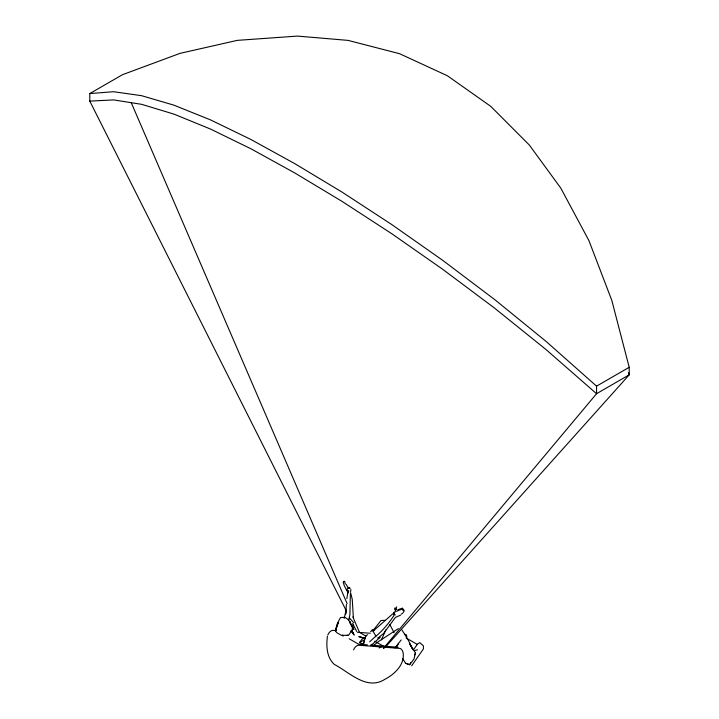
<?xml version="1.0" encoding="UTF-8"?>
<svg xmlns="http://www.w3.org/2000/svg" width="719" height="719" viewBox="0 0 719 719"><rect width="100%" height="100%" fill="white"/><g stroke="black" fill="none" stroke-linecap="round" stroke-linejoin="round"><path stroke-width="1.08" d="M375.381 636.674C382.661 630.698 388.808 623.301 393.949 615.5L394.201 612.067L393.608 613.199M346.423 604.373L345.695 614.053L346.109 609.964L344.203 618.403M350.369 593.912L349.883 614.916L348.994 618.664M327.415 636.315C326.138 645.986 326.615 657.328 334.263 664.401C349.533 672.283 366.546 690.779 384.692 679.428C394.452 674.332 405.309 664.419 403.008 652.223A14.91 8.61 -60 0 0 400.249 648.457L358.817 645.231A5.437 3.146 -60 0 0 353.559 649.895M349.838 623.211L350.135 621.495M350.566 591.71L350.962 589.562M402.047 630.051L408.428 640.476L412.895 649.742L409.506 643.505L415.465 652.942L414.027 658.955L409.668 664.698L405.525 663.242L402.694 658.649M406.855 637.187L406.442 634.922L404.554 634.266M346.846 598.675L347.717 593.013L348.805 590.874L346.324 589.85L347.87 588.672L347.816 587.863L350.189 588.322L347.69 587.055L346.19 584.358M363.392 644.242L364.659 639.649L359.572 642.57L363.392 644.242L365.755 635.776L367.679 634.715M381.474 639.838L385.797 629.808M348.814 619.868L349.614 618.214L353.802 622.762M410.63 662.738L409.668 664.698L405.525 663.242M414.504 654.91L415.465 652.942M362.61 638.751L363.176 637.618L359.5 642.561M396.475 647.1L398.551 643.424M396.753 606.899L395.989 608.211L394.902 607.95L394.434 609.2L395.881 609.173L395.279 610.512L396.25 608.849L396.573 609.406M403.197 612.525L404.195 610.961L402.487 608.103L397.778 609.775M351.915 626.474L352.957 625M411.654 665.803L423.401 648.951L423.41 645.806L419.815 642.651L417.73 643.873L413.731 649.374M395.01 647.891L401.202 639.937M373.556 629.898L381.025 620.506L385.231 620.344M350.629 631.354L351.816 630.024L354.134 635.084L352.858 633.331M628.64 372.694L629.206 374.851L596.554 393.706L383.452 648.331L385.258 647.28L629.206 374.851L629.206 367.301L611.788 300.335L588.915 240.586L560.775 188.09L529.319 145.013L490.753 106.349L447.362 75.747L399.557 53.691L348.095 40.39L297.486 36.085L237.36 40.354L179.894 53.395L122.446 74.722L89.794 93.569L89.794 101.127L346.091 610.404M392.88 613.72L373.062 631.183M370.555 631.74L372.271 629.988L374.518 630.123M403.835 609.964L403.251 610.548L401.921 609.146L395.198 611.761L393.473 613.406L394.057 614.637M371.139 645.32L380.153 637.367L377.772 638.175L383.587 633.493L395.396 617.405L400.654 615.105M369.647 641.842L375.92 636.054L372.271 629.988M373.251 645.725L378.868 641.294L398.344 628.604M344.563 581.312L343.215 582.102L344.203 585.527L348.185 593.058M89.794 101.127L113.629 99.905L141.715 104.345L174.088 114.168L210.613 129.105L251.039 148.833L294.952 173.063L342.019 201.365L391.433 233.495L442.482 269.131L494.321 307.921L546.018 349.542L596.554 393.706L596.554 386.148L629.206 367.301M379.21 648.008L381.043 646.965M401.283 614.071L402.694 613.307M360.83 644.548L362.646 643.658M346.998 635.425L347.825 635.201M414.252 650.605L417.487 649.832M89.794 93.569L113.521 91.717L141.544 95.672L173.89 105.154L210.442 119.857L250.931 139.495L294.952 163.743L342.136 192.153L391.666 224.49L442.796 260.395L494.636 299.535L546.251 341.552L596.554 386.148M336.393 630.617L333.059 630.365A5.437 3.146 -60 0 0 327.801 635.021M357.406 632.253L370.213 633.25M367.355 644.853L358.547 644.17L349.155 638.751M370.653 645.114L398.164 647.253M352.193 628.685L354.054 629.476M406.136 637.987L417.397 644.494M351.582 624.739L350.396 624.056L353.047 627.193L353.065 628.936L348.49 635.272L341.507 635.353L336.986 632.828L335.378 631.012L336.968 624.505L339.332 619.634L340.482 617.576L344.743 617.279C349.56 619.49 351.456 624.299 353.065 628.936L351.196 625.153M366.196 636.27L359.527 632.423L352.867 616.965M374.779 641.222L385.258 647.28M351.816 632.019L353.164 632.828L352.759 632.387M343.88 581.249L344.904 582.013L345.282 583.936M351.519 631.444L353.254 632.855L351.708 631.426M393.473 613.406L395.306 614.988M351.906 625.71L353.047 627.193M389.806 624.46L394.111 632.693M352.652 623.436L356.687 631.462M131.325 102.88L347.097 603.574M342.568 635.066L343.044 636.234M350.593 592.69L352.256 599.322L353.353 617.531M336.141 628.487L335.378 631.012L338.254 622.564L336.141 628.487M364.91 638.193L358.997 636.683L364.91 638.193"/></g></svg>
